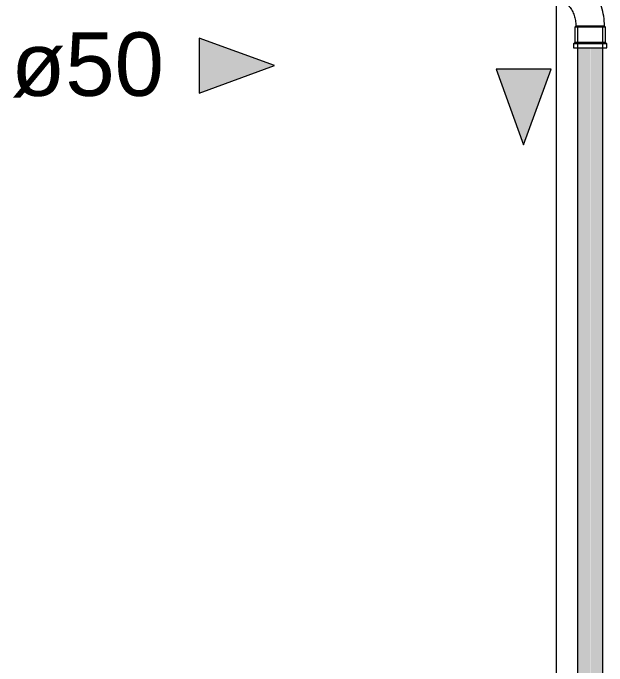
# Model space of a CAD drawing. Header units: metres. Extents: x 34 to 87, y -2.3 to 19.3.
# Drawn here: x 52.942 to 53.527, y 2.443 to 3.085 of the extents above; entities that cross this region are included whole.
import ezdxf

# ---------------------------------------------------------------- set-up
doc = ezdxf.new("R2010")
doc.units = ezdxf.units.M
for name, color, linetype, lineweight in [('A-DETL', 7, 'Continuous', 5), ('P-PIPE', 7, 'Continuous', 5), ('P-PIPE-IDEN', 7, 'Continuous', 5)]:
    doc.layers.add(name, color=color, linetype=linetype, lineweight=lineweight)
doc.styles.add('Arial', font='arial.ttf', dxfattribs={"height": 0.0625})

# ---------------------------------------------------------------- blocks, each defined once
blk = doc.blocks.new('AF_Soldavel_Curva 45_90 - Standard-3631512-BB')
at = {"layer": 'P-PIPE'}
for p, q in [((41.15272, 3.135), (41.14872, 3.135)), ((41.14872, 3.135), (41.14872, 3.102)), ((41.15412, 3.1336), (41.15272, 3.135)), ((41.15272, 3.135), (41.15272, 3.102)), ((41.16912, 3.1336), (41.15412, 3.1336)), ((41.15412, 3.1336), (41.15412, 3.1034)), ((41.17022, 3.13254), (41.16912, 3.1336)), ((41.16912, 3.1336), (41.16912, 3.1034)), ((41.17022, 3.13254), (41.17022, 3.10446)), ((41.16912, 3.1034), (41.17022, 3.10446)), ((41.14872, 3.102), (41.15272, 3.102)), ((41.15272, 3.102), (41.15412, 3.1034)), ((41.15412, 3.1034), (41.16912, 3.1034)), ((41.20207, 3.07261), (41.20101, 3.07151)), ((41.23015, 3.07261), (41.20207, 3.07261)), ((41.23121, 3.07151), (41.23015, 3.07261)), ((41.20101, 3.07151), (41.20101, 3.05651)), ((41.23121, 3.07151), (41.20101, 3.07151)), ((41.23121, 3.05651), (41.23121, 3.07151)), ((41.20101, 3.05651), (41.19961, 3.05511)), ((41.19961, 3.05511), (41.19961, 3.05111)), ((41.23261, 3.05511), (41.19961, 3.05511)), ((41.23121, 3.05651), (41.20101, 3.05651)), ((41.23261, 3.05511), (41.23121, 3.05651)), ((41.23261, 3.05111), (41.23261, 3.05511)), ((41.19961, 3.05111), (41.23261, 3.05111))]:
    blk.add_line(p, q, dxfattribs=at)
at = {"layer": 'P-PIPE', "flags": 128}
for points in [[(41.23015, 3.07261), (41.23011, 3.07501), (41.22996, 3.0774), (41.22972, 3.07978), (41.22939, 3.08216), (41.22896, 3.08452), (41.22844, 3.08686), (41.22782, 3.08917), (41.22711, 3.09146), (41.22631, 3.09372), (41.22542, 3.09595), (41.22445, 3.09814), (41.22338, 3.10028), (41.22223, 3.10239), (41.221, 3.10444), (41.21969, 3.10645), (41.21829, 3.1084), (41.21682, 3.11029), (41.21528, 3.11213), (41.21366, 3.1139), (41.21198, 3.1156), (41.21023, 3.11724), (41.20841, 3.1188), (41.20653, 3.12029), (41.2046, 3.1217), (41.2026, 3.12304), (41.20056, 3.12429), (41.19847, 3.12547), (41.19633, 3.12655), (41.19416, 3.12755), (41.19194, 3.12847), (41.18969, 3.12929), (41.18741, 3.13002), (41.1851, 3.13067), (41.18276, 3.13121), (41.18041, 3.13167), (41.17804, 3.13203), (41.17566, 3.13229), (41.17327, 3.13246), (41.17087, 3.13254), (41.17022, 3.13254)], [(41.17022, 3.10446), (41.1715, 3.10443), (41.17277, 3.10436), (41.17404, 3.10423), (41.1753, 3.10405), (41.17655, 3.10383), (41.17779, 3.10355), (41.17903, 3.10322), (41.18024, 3.10284), (41.18144, 3.10242), (41.18263, 3.10195), (41.18379, 3.10143), (41.18493, 3.10086), (41.18605, 3.10025), (41.18714, 3.0996), (41.18821, 3.0989), (41.18924, 3.09816), (41.19025, 3.09738), (41.19123, 3.09656), (41.19217, 3.0957), (41.19307, 3.0948), (41.19394, 3.09387), (41.19477, 3.0929), (41.19556, 3.09191), (41.19632, 3.09088), (41.19702, 3.08982), (41.19769, 3.08873), (41.19831, 3.08762), (41.19889, 3.08649), (41.19942, 3.08533), (41.19991, 3.08415), (41.20035, 3.08295), (41.20074, 3.08174), (41.20108, 3.08051), (41.20137, 3.07927), (41.20161, 3.07802), (41.2018, 3.07676), (41.20194, 3.0755), (41.20203, 3.07423), (41.20207, 3.07295), (41.20207, 3.07261)]]:
    blk.add_lwpolyline(points, dxfattribs=at)
blk = doc.blocks.new('Anotacao_Tuboseta - Fluxo 1-2612753-BB')
at = {"layer": 'P-PIPE-IDEN'}
blk.add_hatch(color=256, dxfattribs=at).paths.add_polyline_path([(44.05633, 1.6384), (44.00223, 1.6384), (44.02928, 1.71272)])
for p, q in [((44.02928, 1.71272), (44.00223, 1.6384)), ((44.05633, 1.6384), (44.02928, 1.71272)), ((44.00223, 1.6384), (44.05633, 1.6384))]:
    blk.add_line(p, q, dxfattribs=at)
blk = doc.blocks.new('Anotacao_Tuboseta - Fluxo 2-2612755-BB')
at = {"layer": 'P-PIPE-IDEN'}
blk.add_hatch(color=256, dxfattribs=at).paths.add_polyline_path([(42.68047, 3.11298), (42.60615, 3.14003), (42.68047, 3.16708)])
for p, q in [((42.68047, 3.16708), (42.60615, 3.14003)), ((42.68047, 3.11298), (42.68047, 3.16708)), ((42.60615, 3.14003), (42.68047, 3.11298))]:
    blk.add_line(p, q, dxfattribs=at)

msp = doc.modelspace()

# ---------------------------------------------------------------- hatches: boundary and pattern name
at = {"layer": 'P-PIPE', "true_color": 0x00ffff}
for points in [[(53.49803, 1.8338), (53.51052, 1.8338), (53.51047, 3.05111), (53.49802, 3.05111), (53.49802, 1.8338)], [(53.51453, 1.8338), (53.52302, 1.8338), (53.52301, 3.05111), (53.51052, 3.05111), (53.51057, 1.8338), (53.5138, 1.8338)]]:
    msp.add_hatch(color=4, dxfattribs=at).paths.add_polyline_path(points)

# ---------------------------------------------------------------- linework, layer by layer
at = {"layer": 'A-DETL', "color": 9, "true_color": 0xc0c0c0}
msp.add_line((53.47702, 3.5), (53.47702, 0), dxfattribs=at)
at = {"layer": 'P-PIPE'}
for p, q in [((53.49802, 3.07151), (53.49802, 1.81557)), ((53.52302, 1.81557), (53.52302, 3.07151))]:
    msp.add_line(p, q, dxfattribs=at)

# ---------------------------------------------------------------- block references
msp.add_blockref('AF_Soldavel_Curva 45_90 - Standard-3631512-BB', (12.29441, 0), dxfattribs=at)
at = {"layer": 'P-PIPE-IDEN'}
for name, p, rotation in [('Anotacao_Tuboseta - Fluxo 1-2612753-BB', (51.48714, 47.06288), 270.0000000000002), ('Anotacao_Tuboseta - Fluxo 2-2612755-BB', (56.58503, -39.65033), 90.00000000000001)]:
    msp.add_blockref(name, p, dxfattribs=dict(at, rotation=rotation))

# ---------------------------------------------------------------- texts
at = {"layer": 'P-PIPE-IDEN', "insert": (52.94043, 3.06635), "char_height": 0.0625, "width": 0.1803797, "attachment_point": 1, "style": 'Arial'}
msp.add_mtext('ø50', dxfattribs=at)

doc.saveas('drawing.dxf')
